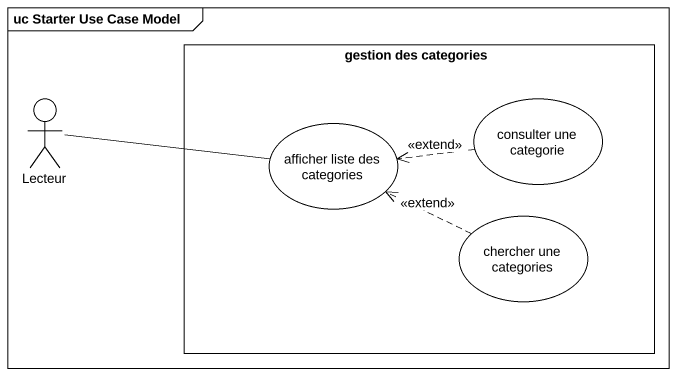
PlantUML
@startuml
mainframe uc Starter Use Case Model
rectangle "gestion des categories" as gestion_des_categories {
  usecase "consulter une categorie" as consulter_une_categorie
  usecase "afficher liste des categories" as afficher_liste_des
  usecase "chercher une categories" as chercher_une_categories
}
actor Lecteur
Lecteur -right- afficher_liste_des
consulter_une_categorie .left.> afficher_liste_des : <<extend>>
chercher_une_categories .left.> afficher_liste_des : <<extend>>
@enduml
